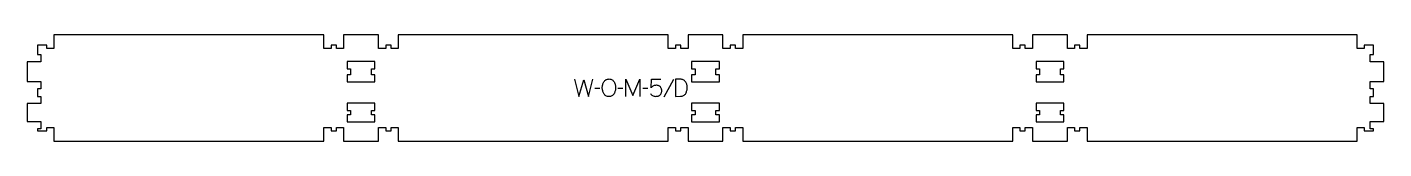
# Model space of a CAD drawing. Extents: x 0 to 2364, y 0 to 186.
import ezdxf

# ---------------------------------------------------------------- set-up
doc = ezdxf.new("R2010")
doc.units = 0
for name, color, linetype in [('1_ANYTOOL_1MMDEEP_LABELS_S', 2, 'CONTINUOUS'), ('3_ANYTOOL_CUTTHROUGH_INSID', 4, 'CONTINUOUS'), ('4_ANYTOOL_CUTTHROUGH_OUTSI', 5, 'CONTINUOUS')]:
    doc.layers.add(name, color=color, linetype=linetype)

msp = doc.modelspace()

# ---------------------------------------------------------------- linework, layer by layer
at = {"layer": '1_ANYTOOL_1MMDEEP_LABELS_S'}
for p, q in [((1126.107143, 107.706963), (1108.921428, 76.935535)), ((997.921428, 92.064106), (989.135714, 91.978392)), ((1037.95, 92.064106), (1029.164286, 91.978392)), ((1081.45, 92.064106), (1072.664286, 91.978392))]:
    msp.add_line(p, q, dxfattribs=at)
for points in [[(953.564286, 108.178392), (961.278571, 78.178392), (969.721428, 107.278392), (978.207143, 78.178392), (985.707143, 108.178392)], [(1043.092857, 78.178392), (1043.092857, 108.178392), (1055.092857, 79.806963), (1067.092857, 108.04982), (1067.092857, 78.178392)]]:
    msp.add_lwpolyline(points, dxfattribs=at)
for points in [[(1013.992857, 108.521249, -0.064784), (1016.666812, 108.173328, -0.088904), (1019.092857, 107.042678, -0.05419), (1021.015422, 105.350548, -0.051179), (1022.542857, 103.292678, -0.041653), (1023.725057, 100.863905, -0.036749), (1024.514286, 98.278392, -0.024892), (1024.972065, 95.659129, -0.030823), (1025.135714, 93.006963, -0.034269), (1024.959194, 90.434467, -0.031918), (1024.444643, 87.906963, -0.031725), (1023.556456, 85.297567, -0.026303), (1022.371428, 82.806963, -0.058719), (1020.847648, 80.645216, -0.077745), (1018.808928, 78.981963, -0.077243), (1016.32194, 78.003126, -0.055252), (1013.65, 77.706963, -0.054051), (1010.896075, 78.005542, -0.077615), (1008.330357, 79.003392, -0.078558), (1006.255284, 80.690465, -0.060481), (1004.714286, 82.892678, -0.02629), (1003.527625, 85.431897, -0.031299), (1002.641071, 88.089106, -0.031469), (1002.126033, 90.675922, -0.033416), (1001.95, 93.306963, -0.032847), (1002.128678, 96.023912, -0.035049), (1002.673214, 98.690892, -0.03503), (1003.589188, 101.267931, -0.032231), (1004.842857, 103.69982, -0.062518), (1006.464746, 105.766915, -0.074052), (1008.576786, 107.315892, -0.072322), (1011.203639, 108.246783, -0.049083)], [(1129.535714, 108.178392), (1129.535714, 78.178392), (1138.064286, 78.264106, 0.046402), (1140.97066, 78.572282, 0.07465), (1143.7, 79.560535, 0.077785), (1145.782985, 81.149557, 0.06915), (1147.321428, 83.278392, 0.029998), (1148.458954, 85.773708, 0.031416), (1149.282143, 88.389106, 0.031395), (1149.774787, 91.106429, 0.029153), (1149.935714, 93.864106, 0.03275), (1149.783234, 96.189529, 0.035889), (1149.314286, 98.471249, 0.03592), (1148.529427, 100.646617, 0.033706), (1147.45, 102.692678, 0.042675), (1145.891517, 104.782429, 0.065683), (1143.930357, 106.480178, 0.068103), (1141.832631, 107.484085, 0.065471), (1139.542857, 107.89982, 0.005437), (1134.540736, 108.089875, 0.00471)]]:
    msp.add_lwpolyline(points, format="xyb", close=True, dxfattribs=at)
msp.add_lwpolyline([(1085.735714, 82.935535, 0.051644), (1087.470752, 80.915622, 0.067529), (1089.625, 79.367678, 0.067834), (1092.081758, 78.463206, 0.054378), (1094.692857, 78.178392, 0.039344), (1097.67611, 78.413499, 0.059901), (1100.542857, 79.228392, 0.055966), (1101.757664, 79.905395, 0.047768), (1102.808928, 80.819463, 0.046557), (1103.804343, 82.084752, 0.031515), (1104.592857, 83.492678, 0.047557), (1105.281149, 85.372059, 0.064093), (1105.535714, 87.34982, 0.035335), (1105.394396, 89.347, 0.045148), (1104.935714, 91.292678, 0.045692), (1104.185588, 93.004167, 0.046166), (1103.135714, 94.54982, 0.060461), (1101.800806, 95.821375, 0.060801), (1100.2, 96.735535, 0.059081), (1098.236508, 97.298856, 0.040364), (1096.192857, 97.464106, 0.051634), (1093.612265, 97.196902, 0.068321), (1091.178571, 96.328392, 0.044671), (1088.936786, 94.896239, 0.031916), (1086.935714, 93.135535), (1087.664286, 108.178392), (1103.864286, 108.178392)], format="xyb", dxfattribs=at)
at = {"layer": '3_ANYTOOL_CUTTHROUGH_INSID'}
for points in [[(563.5, 116), (557.5, 116), (557.5, 103.5), (606, 103.5), (606, 116), (600, 116), (600, 126.5), (606, 126.5), (606, 139), (557.5, 139), (557.5, 126.5), (563.5, 126.5)], [(1163.5, 116), (1157.5, 116), (1157.5, 103.5), (1206, 103.5), (1206, 116), (1200, 116), (1200, 126.5), (1206, 126.5), (1206, 139), (1157.5, 139), (1157.5, 126.5), (1163.5, 126.5)], [(1763.5, 116), (1757.5, 116), (1757.5, 103.5), (1806, 103.5), (1806, 116), (1800, 116), (1800, 126.5), (1806, 126.5), (1806, 139), (1757.5, 139), (1757.5, 126.5), (1763.5, 126.5)], [(563.5, 46), (557.5, 46), (557.5, 33.5), (606, 33.5), (606, 46), (600, 46), (600, 53.589), (606, 53.589), (606, 66.089), (557.5, 66.089), (557.5, 53.589), (563.5, 53.589)], [(1163.5, 46), (1157.5, 46), (1157.5, 33.5), (1206, 33.5), (1206, 46), (1200, 46), (1200, 53.589), (1206, 53.589), (1206, 66.089), (1157.5, 66.089), (1157.5, 53.589), (1163.5, 53.589)], [(1763.5, 46), (1757.5, 46), (1757.5, 33.5), (1806, 33.5), (1806, 46), (1800, 46), (1800, 53.589), (1806, 53.589), (1806, 66.089), (1757.5, 66.089), (1757.5, 53.589), (1763.5, 53.589)]]:
    msp.add_lwpolyline(points, close=True, dxfattribs=at)
at = {"layer": '4_ANYTOOL_CUTTHROUGH_OUTSI'}
msp.add_lwpolyline([(2345.5, 167.5), (2329.404437, 167.5), (2329.404437, 161.75, -0.414214), (2329.154437, 161.5), (2317.154437, 161.5, -0.414214), (2316.904437, 161.75), (2316.904437, 185.5), (1846.595563, 185.5), (1846.595563, 161.75, -0.414214), (1846.345563, 161.5), (1834.345563, 161.5, -0.414214), (1834.095563, 161.75), (1834.095563, 167.5), (1824.654437, 167.5), (1824.654437, 161.75, -0.414214), (1824.404437, 161.5), (1812.404437, 161.5, -0.414214), (1812.154437, 161.75), (1812.154437, 185.5), (1751.345563, 185.5), (1751.345563, 161.75, -0.414214), (1751.095563, 161.5), (1739.095563, 161.5, -0.414214), (1738.845563, 161.75), (1738.845563, 167.5), (1729.404437, 167.5), (1729.404437, 161.75, -0.414214), (1729.154437, 161.5), (1717.154437, 161.5, -0.414214), (1716.904437, 161.75), (1716.904437, 185.5), (1246.595563, 185.5), (1246.595563, 161.75, -0.414214), (1246.345563, 161.5), (1234.345563, 161.5, -0.414214), (1234.095563, 161.75), (1234.095563, 167.5), (1224.654437, 167.5), (1224.654437, 161.75, -0.414214), (1224.404437, 161.5), (1212.404437, 161.5, -0.414214), (1212.154437, 161.75), (1212.154437, 185.5), (1151.345563, 185.5), (1151.345563, 161.75, -0.414214), (1151.095563, 161.5), (1139.095563, 161.5, -0.414214), (1138.845563, 161.75), (1138.845563, 167.5), (1129.404437, 167.5), (1129.404437, 161.75, -0.414214), (1129.154437, 161.5), (1117.154437, 161.5, -0.414214), (1116.904437, 161.75), (1116.904437, 185.5), (646.595563, 185.5), (646.595563, 161.75, -0.414214), (646.345563, 161.5), (634.345563, 161.5, -0.414214), (634.095563, 161.75), (634.095563, 167.5), (624.654437, 167.5), (624.654437, 161.75, -0.414214), (624.404437, 161.5), (612.404437, 161.5, -0.414214), (612.154437, 161.75), (612.154437, 185.5), (551.345563, 185.5), (551.345563, 161.75, -0.414214), (551.095563, 161.5), (539.095563, 161.5, -0.414214), (538.845563, 161.75), (538.845563, 167.5), (529.404437, 167.5), (529.404437, 161.75, -0.414214), (529.154437, 161.5), (517.154437, 161.5, -0.414214), (516.904437, 161.75), (516.904437, 185.5), (46.595563, 185.5), (46.595563, 161.75, -0.414214), (46.345563, 161.5), (34.345563, 161.5, -0.414214), (34.095563, 161.75), (34.095563, 167.5), (18, 167.5), (18, 151), (23.75, 151, -0.414214), (24, 150.75), (24, 138.75, -0.414214), (23.75, 138.5), (0, 138.5), (0, 104), (23.75, 104, -0.414214), (24, 103.75), (24, 91.75, -0.414214), (23.75, 91.5), (18, 91.5), (18, 78.089), (23.75, 78.089, -0.414214), (24, 77.839), (24, 65.839, -0.414214), (23.75, 65.589), (0, 65.589), (0, 34), (23.75, 34, -0.414214), (24, 33.75), (24, 21.75, -0.414214), (23.75, 21.5), (18, 21.5), (18, 18), (34.095563, 18), (34.095563, 23.75, -0.414214), (34.345563, 24), (46.345563, 24, -0.414214), (46.595563, 23.75), (46.595563, 0), (516.904437, 0), (516.904437, 23.75, -0.414214), (517.154437, 24), (529.154437, 24, -0.414214), (529.404437, 23.75), (529.404437, 18), (538.845563, 18), (538.845563, 23.75, -0.414214), (539.095563, 24), (551.095563, 24, -0.414214), (551.345563, 23.75), (551.345563, 0), (612.154437, 0), (612.154437, 23.75, -0.414214), (612.404437, 24), (624.404437, 24, -0.414214), (624.654437, 23.75), (624.654437, 18), (634.095563, 18), (634.095563, 23.75, -0.414214), (634.345563, 24), (646.345563, 24, -0.414214), (646.595563, 23.75), (646.595563, 0), (1116.904437, 0), (1116.904437, 23.75, -0.414214), (1117.154437, 24), (1129.154437, 24, -0.414214), (1129.404437, 23.75), (1129.404437, 18), (1138.845563, 18), (1138.845563, 23.75, -0.414214), (1139.095563, 24), (1151.095563, 24, -0.414214), (1151.345563, 23.75), (1151.345563, 0), (1212.154437, 0), (1212.154437, 23.75, -0.414214), (1212.404437, 24), (1224.404437, 24, -0.414214), (1224.654437, 23.75), (1224.654437, 18), (1234.095563, 18), (1234.095563, 23.75, -0.414214), (1234.345563, 24), (1246.345563, 24, -0.414214), (1246.595563, 23.75), (1246.595563, 0), (1716.904437, 0), (1716.904437, 23.75, -0.414214), (1717.154437, 24), (1729.154437, 24, -0.414214), (1729.404437, 23.75), (1729.404437, 18), (1738.845563, 18), (1738.845563, 23.75, -0.414214), (1739.095563, 24), (1751.095563, 24, -0.414214), (1751.345563, 23.75), (1751.345563, 0), (1812.154437, 0), (1812.154437, 23.75, -0.414214), (1812.404437, 24), (1824.404437, 24, -0.414214), (1824.654437, 23.75), (1824.654437, 18), (1834.095563, 18), (1834.095563, 23.75, -0.414214), (1834.345563, 24), (1846.345563, 24, -0.414214), (1846.595563, 23.75), (1846.595563, 0), (2316.904437, 0), (2316.904437, 23.75, -0.414214), (2317.154437, 24), (2329.154437, 24, -0.414214), (2329.404437, 23.75), (2329.404437, 18), (2345.5, 18), (2345.5, 21.5), (2339.75, 21.5, -0.414214), (2339.5, 21.75), (2339.5, 33.75, -0.414214), (2339.75, 34), (2363.5, 34), (2363.5, 65.589), (2339.75, 65.589, -0.414214), (2339.5, 65.839), (2339.5, 77.839, -0.414214), (2339.75, 78.089), (2345.5, 78.089), (2345.5, 91.5), (2339.75, 91.5, -0.414214), (2339.5, 91.75), (2339.5, 103.75, -0.414214), (2339.75, 104), (2363.5, 104), (2363.5, 138.5), (2339.75, 138.5, -0.414214), (2339.5, 138.75), (2339.5, 150.75, -0.414214), (2339.75, 151), (2345.5, 151)], format="xyb", close=True, dxfattribs=at)

doc.saveas('drawing.dxf')
